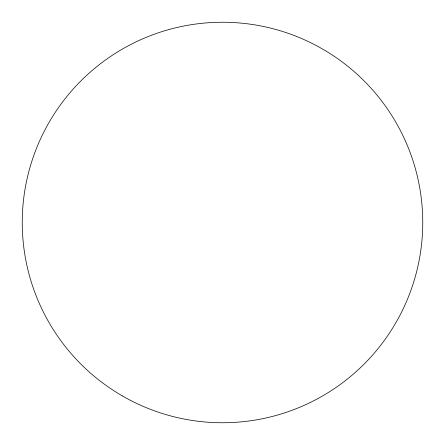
<?xml version="1.0" encoding="UTF-8"?>
<svg xmlns="http://www.w3.org/2000/svg" width="445" height="445" viewBox="0 0 445 445"><rect width="100%" height="100%" fill="white"/><g stroke="black" fill="none" stroke-linecap="round" stroke-linejoin="round"><path stroke-width="0.67" d="M122.375 395.922A200.25 200.25 0 0 0 422.75 222.5A200.25 200.25 0 0 0 122.375 49.078A200.25 200.25 0 0 0 122.375 395.922"/></g></svg>
